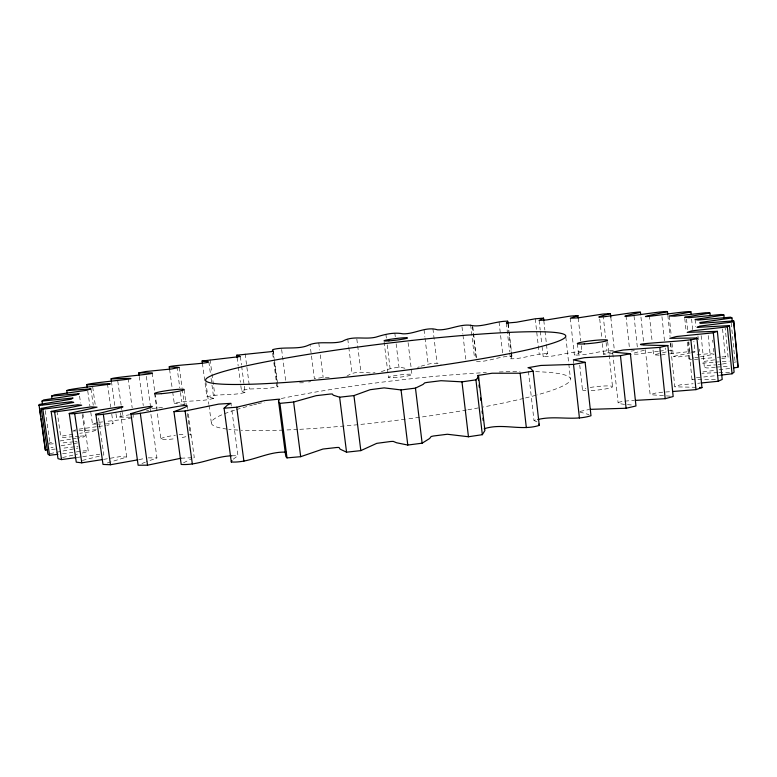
<?xml version="1.0" encoding="UTF-8"?>
<svg xmlns="http://www.w3.org/2000/svg" width="777" height="777" viewBox="0 0 777 777"><rect width="100%" height="100%" fill="white"/><g stroke="black" fill="none" stroke-linecap="round" stroke-linejoin="round"><path stroke-width="0.58" stroke-dasharray="3.88 2.91" d="M82.886 413.529L88.335 451.563L79.769 453.613M715.394 379.37L692.016 379.652L693.812 378.564M476.505 361.587C488.374 361.956 499.65 356.041 511.645 356.245L511.703 357.857L510.431 358.789L509.751 352.845M149.98 407.663L156.954 457.944L146.435 461.771M182.236 388.937L184.353 404.496L183.731 404.759M544.998 331.157L547.513 353.661L543.181 356.594L541.967 345.736M277.399 384.411L276.913 386.082L277.972 386.732L276.797 387.024L267.91 388.413L249.757 389.005L241.453 390.452L240.511 383.411M233.246 459.178L237.947 455.681L231.439 406.905M346.853 376.253C353.516 371.047 363.044 372.086 370.979 373.047M48.31 444.172L49.951 442.715L54.409 441.938M670.26 343.055L674.815 386.839L680.069 384.877L693.162 383.741M82.245 414.782L85.266 435.839L83.032 437.237L77.37 438.17M120.484 412.791L126.719 457.07L106.051 463.364M211.072 378.37L213.762 398.348C200.922 402.097 187.15 399.776 174.262 403.428L172.805 392.832M581.254 345.726L581.915 351.748L574.368 355.031L570.172 317.327M111.762 414.19L113.083 423.552L107.304 425.398M715.335 367.132C700.835 369.92 701.495 364.792 715.87 364.947M653.049 350.087L653.554 354.856L660.353 353.35M528.409 371.299L533.993 420.464L535.499 419.978M183.527 462.83L190.831 459.1M645.386 349.65L650.135 394.687L657.361 392.56L670.444 391.676M95.736 430.322L92.21 431.565L79.749 433.304M103.322 455.167L103.827 454.943L98.223 415.54M241.628 366.093L245.105 392.404C232.653 395.92 219.425 393.415 206.925 396.814L202.418 363.403M193.696 457.886L194.289 457.634L187.772 409.8M133.149 417.375L133.178 414.879M702.903 371.921L715.491 370.279M141.948 463.51L145.309 462.208M672.027 343.327L673.387 356.39L690.364 352.962M417.57 367.443L419.211 366.822M73.698 430.652L75.816 429.856M611.295 351.777L603.525 354.166L615.131 353.516M631.351 404.963C605.312 403.098 624.582 400.835 634.382 400.417M644.454 350.145L632.75 353.428M404.934 368.23C396.484 366.025 388.131 369.192 380.361 372.028M90.783 412.247L92.482 424.145L97.756 422.513M421.008 366.21C427.389 364.374 434.566 361.781 441.074 364.248M687.227 342.21L688.937 358.828L693.735 357.964M132.003 417.715L126.7 419.075L106.167 421.435M115.958 413.587L116.463 417.171L129.516 414.743M82.381 460.431L100.165 455.914M62.578 457.546L77.515 454.079M662.49 352.836L666.744 351.816M691.511 352.7L694.959 351.913L693.871 341.336M181.09 458.207L194.289 457.634M50.01 453.671L54.225 452.758M580.147 411.392L588.83 409.566M56.4 452.301L78.001 448.038M138.947 459.605L144.503 458.498M50.932 447.678L53.127 447.251M547.513 353.661C534.887 353.438 523.057 359.139 510.431 358.789M61.15 445.775L71.591 443.92M700.446 356.808L714.082 354.205L710.023 353.574L694.512 355.138M721.746 358.653L728.127 357.517L725.174 328.001M77.506 442.919L72.776 443.725M60.052 440.967L71.552 439.054M694.832 357.779L698.125 357.235M714.617 359.819L701.33 361.859M103.564 459.392L119.969 456.623L126.719 457.07M734.265 362.208L736.324 361.878M308.586 381.973L310.645 381.653M613.335 350.592C600.174 350.272 587.509 355.652 574.368 355.031M72.717 438.879L76.204 438.345M72.96 434.324L60.693 436.227L57.265 412.558M329.205 377.486L323.164 377.437L314.384 378.71L310.13 345.377M718.074 364.627L721.386 364.141M722.484 363.986L729.098 363.014M79.04 429.137L97.572 426.592M77.176 457.439L81.653 456.798M82.77 456.633L99.806 454.205M76.311 451.923L80.808 451.291M631.031 351.087L634.343 350.631M83.061 450.971L86.033 450.757L88.335 451.563M658.42 351.272L637.655 354.166L630.535 354.205M661.305 354.953L667.239 354.166M303.438 382.76L297.202 382.847M98.796 422.377L102.943 421.843M719.084 369.813L729.885 368.424M62.578 453.71L72.941 452.399M372.95 372.96L375.068 372.698M659.595 351.126L665.471 350.398L665.219 347.989M74.611 446.824L61.266 448.407M98.65 426.456L106.196 425.534M76.758 446.561L77.991 446.406M669.609 353.856L689.821 351.515L688.84 341.899M688.937 355.72L677.923 356.944L673.387 356.39M721.046 375.116L702.35 377.127M55.439 449.048L50.893 449.524M73.718 441.812L61.092 443.075M74.845 441.695L77.098 441.443M694.453 359.46L714.014 357.595M151.874 408.517L163.811 407.371M696.454 377.709L701.204 377.243M697.717 383.304L699.99 383.09M75.252 436.557L78.788 436.237M79.963 436.13L85.266 435.839M713.101 362.296L701.446 363.238M717.472 357.284L720.842 357.012M721.959 356.915L725.339 356.643L728.127 357.517M49.466 444.085L54.108 443.706M715.432 362.121L729.341 361.12M72.951 436.732L60.723 437.597M96.27 429.72L79.001 430.808M716.53 367.055L729.253 366.346M231.75 455.798L237.947 455.681M105.4 423.883L113.083 423.552M581.915 351.748C568.783 351.427 556.313 357.031 543.181 356.594M148.29 457.847L156.954 457.944M72.64 431.06L75.787 430.944M717.763 372.639L701.913 373.281M718.88 372.601L729.885 372.27M96.843 424.116L103.263 423.941M130.361 417.23L116.463 417.171M659.158 355.176L653.554 354.856M92.482 424.145L95.746 424.125M695.969 387.286L674.815 386.839M667.89 350.466L671.513 350.573L670.658 342.346M146.552 410.489L148.786 410.596M184.353 404.496L174.262 403.428M691.88 351.67L694.959 351.913M670.221 396.173L650.135 394.687M213.762 398.348L206.925 396.814M579.632 411.965L588.985 414.607M691.637 359.576L688.937 358.828M245.105 392.404L243.036 391.899L241.453 390.452M536.975 421.872L533.993 420.464M45.28 410.635L49.951 442.715M79.565 396.056L80.575 403.078M107.459 383.77L110.761 407.167M92.706 387.043L95.231 404.778M90.938 388.869L93.269 405.225M87.723 390.821L89.928 406.293M128.079 378.438L132.187 407.828M117.764 381.118L121.775 409.605M121.94 410.79L122.611 415.54M111.412 381.342L114.947 406.42M152.195 372.989L154.817 391.929M154.973 393.113L157.109 408.508M154.633 393.599L160.917 439.034A14.87 1.7 -8 0 0 175.806 438.578M146.319 376.33L150.466 406.235M139.219 376.447L143.279 405.575M187.286 406.206L187.607 408.605M184.149 389.607L186.752 408.683M187.403 413.461L190.326 434.926M179.293 367.404L182.071 387.742M176.923 366.725L179.798 387.801M180.439 392.482L181.721 401.855M169.58 369.308L172.164 388.131M210.072 359.644L211.83 372.717M211.995 373.902L214.87 395.299M208.858 361.917L210.441 373.669M205.788 381.604L208.848 404.273M209.003 405.468L211.422 423.368M230.963 403.341L231.284 405.72M245.124 353.875L249.757 389.005M240.355 356.526L241.462 364.899M237.092 357.556L238.18 365.782M238.335 366.958L240.355 382.235M281.643 349.495L285.674 380.643M273.358 351.272L274.281 358.362M274.436 359.547L277.972 386.732M272.863 349.582L273.96 357.993M274.582 362.791L277.088 382.002M272.63 353.185L273.242 357.886M273.854 362.587L276.301 381.381M276.457 382.556L276.913 386.082M318.784 342.958L319.687 350.087M320.299 354.846L323.164 377.437M356.828 339.073L360.955 372.232M347.766 339.054L348.65 346.163M348.805 347.348L352.059 373.407M385.887 334.227L386.47 338.957M387.189 344.871L390.093 368.541M384.12 341.997L388.471 377.437M408.09 342.647L411.956 374.553M394.833 333.148L395.27 336.694M396.134 343.793L399.019 367.472M432.925 328.749L437.043 363.189M424.028 329.749L424.883 336.859M425.019 338.053L428.156 364.151M461.994 326.845L462.839 334.003M462.975 335.198L465.782 359.071M472.814 326.845L473.494 332.692M473.63 333.867L476.505 358.44M472.377 326.272L476.097 358.051M470.639 324.757L474.553 358.236M508.265 323.931L509.071 330.973M509.197 332.138L512.024 356.789M507.896 323.533L511.111 351.573M511.237 352.739L511.645 356.245M506.342 323.106L509.615 351.651M499.048 321.989L502.651 353.321M539.121 320.415L540.2 330.06M540.336 331.264L541.831 344.532M535.236 318.793L539.228 354.215M565.821 337.024L570.444 378.787M543.803 320.493L544.862 329.972M578.214 317.997L580.73 340.899M577.389 343.648L578.826 356.701M579.739 365.015L582.488 389.947M573.348 359.868L573.737 363.413M610.809 317.21L614.267 349.368M612.771 353.282L618.133 403.03M607.643 341.521L612.529 386.781M603.137 315.229L605.574 337.733M606.089 342.472L606.983 350.767M599.718 318.997L601.748 337.752M602.379 343.609L603.525 354.166M640.957 317.074L643.948 345.425M634.042 316.113L637.402 347.824M625.99 315.773L629.448 348.164M661.955 316.666L664.471 340.753M649.417 315.511L652.175 341.734M691.588 319.026L692.676 329.594M686.499 319.075L687.606 329.885M688.14 341.919L692.016 379.652M684.79 318.453L686.13 331.517M669.191 315.986L671.289 336.188M667.851 315.307L670.046 336.47M712.655 340.093L712.888 342.443M713.48 348.329L713.84 351.855M708.197 335.547L710.023 353.574M701.145 335.645L704.312 366.657M697.94 335.81L698.562 341.831M699.3 349.058L699.543 351.466M695.085 319.493L695.813 326.631M731.215 323.067L734.974 360.761M722.552 328.933L725.339 356.643M535.635 371.668A180.905 19.833 -7 0 1 536.985 394.959M535.79 395.289A180.905 19.833 -7 0 1 524.757 398.145M523.572 398.426A180.905 19.833 -7 0 1 483.1 407.022M478.389 407.896A180.905 19.833 -7 0 1 467.744 409.79M466.54 410.003A180.905 19.833 -7 0 1 420.707 417.142M419.502 417.307A180.905 19.833 -7 0 1 406.342 419.085M405.186 419.24A180.905 19.833 -7 0 1 358.974 424.582M357.779 424.708A180.905 19.833 -7 0 1 298.824 429.37M297.63 429.438A180.905 19.833 -7 0 1 284.479 430.05M283.226 430.099A180.905 19.833 -7 0 1 241.171 430.235M237.917 430.06A180.905 19.833 -7 0 1 228.739 429.292M226.748 429.05A180.905 19.833 -7 0 1 235.45 409.906M236.519 409.566A180.905 19.833 -7 0 1 252.389 405.138M253.603 404.827A180.905 19.833 -7 0 1 256.75 404.04M257.818 403.778A180.905 19.833 -7 0 1 264.452 402.204M281.293 398.514A180.905 19.833 -7 0 1 396.464 380.4L416.317 378.185A180.905 19.833 -7 0 1 486.363 372.552M499.261 371.969A180.905 19.833 -7 0 1 520.056 371.503M189.52 434.401A14.87 1.7 -8 0 1 190.132 435.159M185.897 436.693A14.87 1.7 -8 0 1 179.497 438.005M160.888 438.956A14.87 1.7 -8 0 1 175.466 435.198M179.099 434.741A14.87 1.7 -8 0 1 185.509 434.246M590.18 387.48A15.132 1.768 -6 0 1 612.548 386.693A15.132 1.768 -6 0 1 590.297 390.578M585.916 390.608A15.132 1.768 -6 0 1 585.887 388.354M393.376 377.739A11.83 1.117 -7 0 0 411.907 374.699A11.83 1.117 -7 0 0 395.357 375.573A11.83 1.117 -7 0 0 393.376 377.739"/><path stroke-width="1.17" d="M47.572 449.854L45.357 450.068L42.648 429.623M45.357 450.068L38.976 404.526L71.212 399.193L73.038 398.018L42.026 401.068L42.541 404.662M733.313 367.948L737.878 367.307L738.15 365.948L733.663 320.882L701.252 323.31L700.028 323.271L699.815 322.513L731.944 317.948L732.303 321.513M737.878 367.307L733.663 320.882M286.062 452.165C267.055 451.233 250.33 463.121 231.293 462.004L231.944 460.528M484.158 428.787C502.204 422.766 521.163 431.206 539.267 425.398L533.129 371.163L520.134 373.222L492.113 373.232L477.923 375.466L478.632 376.709L475.932 379.866L461.975 381.847L440.996 380.701L426.971 382.439L424.689 382.886L423.077 384.421L415.462 388.111L401.058 389.937L384.139 387.878L370.124 389.704L353.943 395.59L339.617 397.202L333.275 395.192L332.255 393.978L330.07 394.065L316.132 395.678L293.628 402.03L279.914 403.36L278.846 402.457L278.496 400.709L279.788 399.232L277.962 399.252L264.588 400.602L236.723 407.206L224.087 408.216L231.293 462.004M224.087 408.216L227.486 405.04L230.963 403.341L218.59 404.118L185.111 410.984L173.951 411.655L181.196 464.442C198.63 465.608 214.549 456.361 231.75 455.798M237.092 357.556L236.781 355.206L272.173 351.525L273.358 351.272L272.329 350.835L272.863 349.582C283.877 346.523 297.377 349.65 307.439 345.648C318.172 340.307 330.953 344.706 342.356 341.394C352.573 335.198 364.976 339.879 376.058 337.101C384.702 334.382 393.89 332.022 402.991 333.828C414.675 334.227 426.049 326.136 437.519 329.817C449.417 330.468 461.13 322.999 472.678 325.67C482.381 327.146 496.425 320.959 507.634 321.192L507.643 322.387L506.342 323.106L516.384 322.241L535.236 318.793L543.531 318.123L539.121 320.415L546.775 319.92L570.036 316.132L577.942 315.588L578.214 317.997M278.496 400.709L285.46 454.224L285.887 456.614L287.014 457.886L300.689 456.682L322.941 449.048L336.839 447.484L339.025 447.455L340.103 449.155L346.552 452.175L360.829 450.621L376.777 443.346L390.734 441.491L393.22 441.385L396.591 442.764L407.789 445.046L422.134 443.191L429.594 438.519L431.148 436.509L433.411 436.004L447.387 434.256L468.453 436.752L482.342 434.683L484.906 430.516L478.632 376.709M721.046 375.116L732.051 373.795L734.11 372.183L729.457 325.602L697.086 327.379L699.708 326.117L733.352 321.892M42.026 401.068L43.716 399.941L75.961 395.017L79.235 393.725L51.603 396.056L51.942 398.436M701.126 382.983L718.22 381.264L722.202 379.429L717.365 331.323L687.208 332.362L691.656 330.895L727.35 326.855L729.457 325.602M173.951 411.655C220.105 394.881 129.749 417.909 130.905 413.636L138.131 465.229L147.533 465.19L181.09 458.207M577.942 315.588L570.308 318.24L578.321 317.822L603.01 314.044L610.421 313.646L610.809 317.21M51.603 396.056L54.691 394.813L86.325 390.345L90.938 388.869L66.812 390.608L67.152 392.987M672.756 391.501L695.978 389.627L701.961 387.597L696.891 337.995L669.774 338.325L676.34 336.538L713.325 332.809L717.365 331.323M130.905 413.636C195.377 395.017 93.065 418.725 95.853 414.199L103.001 464.423L110.489 464.743L137.83 459.829M610.421 313.646C571.668 323.232 642.657 309.945 640.462 312.354L640.704 314.714M66.812 390.608C68.658 388.073 148.931 381.041 86.878 384.877L87.209 387.257M95.853 414.199C168.949 396.192 71.28 416.657 69.25 413.413L76.272 462.169L81.779 462.82L102.418 459.576M635.499 400.378L665.19 398.698L673.164 396.523L667.851 345.503C590.52 344.745 701.816 341.53 696.891 337.995M640.462 312.354C593.346 322.678 668.307 309.528 667.482 311.771L667.725 314.131M86.878 384.877C83.557 382.925 168.104 376.486 111.072 378.953L111.412 381.342M69.25 413.413L97.028 407.177L91.055 406.905L54.623 411.995L51.136 411.431L58.003 458.673L61.538 459.595L76.059 457.595M590.131 409.353L626.107 408.255L635.974 405.982L630.4 353.69L612.645 352.107L623.241 350L659.819 347.368L667.851 345.503M667.482 311.771C605.264 323.883 695.124 308.993 690.87 311.985L691.112 314.335M111.072 378.953C110.829 377.049 181.556 372.096 138.733 372.95L139.064 375.281M51.136 411.431L81.692 405.205L77.749 404.759L42.832 409.207L41.22 408.411L47.892 454.127L49.553 455.273L57.964 454.302M138.733 372.95L145.649 371.542L171.853 368.939L179.293 367.404L169.26 366.948L169.58 369.308M537.684 419.58C555.186 415.132 573.601 421.251 590.986 415.724L585.139 362.335L573.348 359.868L584.469 357.682L620.464 355.691L630.4 353.69M690.87 311.985L669.191 315.986L674.776 316.161L705.885 312.713L709.916 313.044L710.159 315.394M41.22 408.411L73.718 402.408L71.562 401.738L38.85 405.507M169.26 366.948C167.142 365.229 227.923 362.742 202.098 361.014L202.418 363.403M709.916 313.044L684.663 317.269L688.976 317.676L721.105 314.471L723.873 315.015L724.232 318.56M533.129 371.163L530.944 368.638L528.001 367.706L540.841 365.452L573.504 364.403L585.139 362.335M202.098 361.014L240.355 356.526L236.781 355.206M723.873 315.015L695.085 319.493L698.028 320.046L730.623 317.171L731.944 317.948M699.562 387.47L701.961 387.597M538.976 424.038L539.267 425.398M54.623 411.995L61.538 459.595M42.832 409.207L49.553 455.273M39.501 408.11L40.725 416.472M41.074 418.871L42.298 427.233M74.709 413.714L81.779 462.82M103.312 414.19L110.489 464.743M140.297 413.306L147.533 465.19M185.111 410.984L192.346 464.024M236.723 407.206L243.9 461.188M279.914 403.36L287.014 457.886M293.628 402.03L300.689 456.682M339.617 397.202L346.552 452.175M353.943 395.59L360.829 450.621M415.462 388.111L422.134 443.191M401.058 389.937L407.789 445.046M461.975 381.847L468.453 436.752M477.923 375.466L478.477 380.206M479.03 384.945L479.312 387.315M480.555 397.979L480.837 400.349M482.08 411.014L482.352 413.383M482.905 418.123L483.187 420.493M475.932 379.866L482.342 434.683M507.634 321.192L507.896 323.533M520.134 373.222L526.33 427.622M543.531 318.123L543.803 320.493M573.504 364.403L579.428 418.007M620.464 355.691L626.107 408.255M659.819 347.368L665.19 398.698M690.86 339.685L695.978 389.627M713.325 332.809L718.22 381.264M727.35 326.855L732.051 373.795M411.761 340.452L391.861 342.735A181.42 14.51 -7 0 0 223.669 384.246A181.42 14.51 -7 0 0 530.944 349.019A181.42 14.51 -7 0 0 411.761 340.452M388.869 340.88A11.859 0.816 -7 0 0 407.459 338.034A11.859 0.816 -7 0 0 390.909 339.219A11.859 0.816 -7 0 0 388.869 340.88M161.422 393.667A14.909 1.243 -7.7 0 0 184.149 389.607A14.909 1.243 -7.7 0 0 162.587 391.336A14.909 1.243 -7.7 0 0 161.422 393.667M584.304 343.91A15.171 1.292 -6.3 0 0 607.517 340.326A15.171 1.292 -6.3 0 0 585.528 341.521A15.171 1.292 -6.3 0 0 584.304 343.91"/></g></svg>
